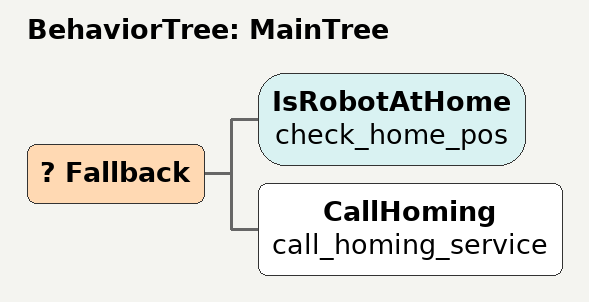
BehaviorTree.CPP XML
<root BTCPP_format="4" >
 <BehaviorTree ID="MainTree">
     <Fallback>
        <IsRobotAtHome   name="check_home_pos"/>
        <CallHoming   name="call_homing_service"/>
    </Fallback>
 </BehaviorTree>
</root>
